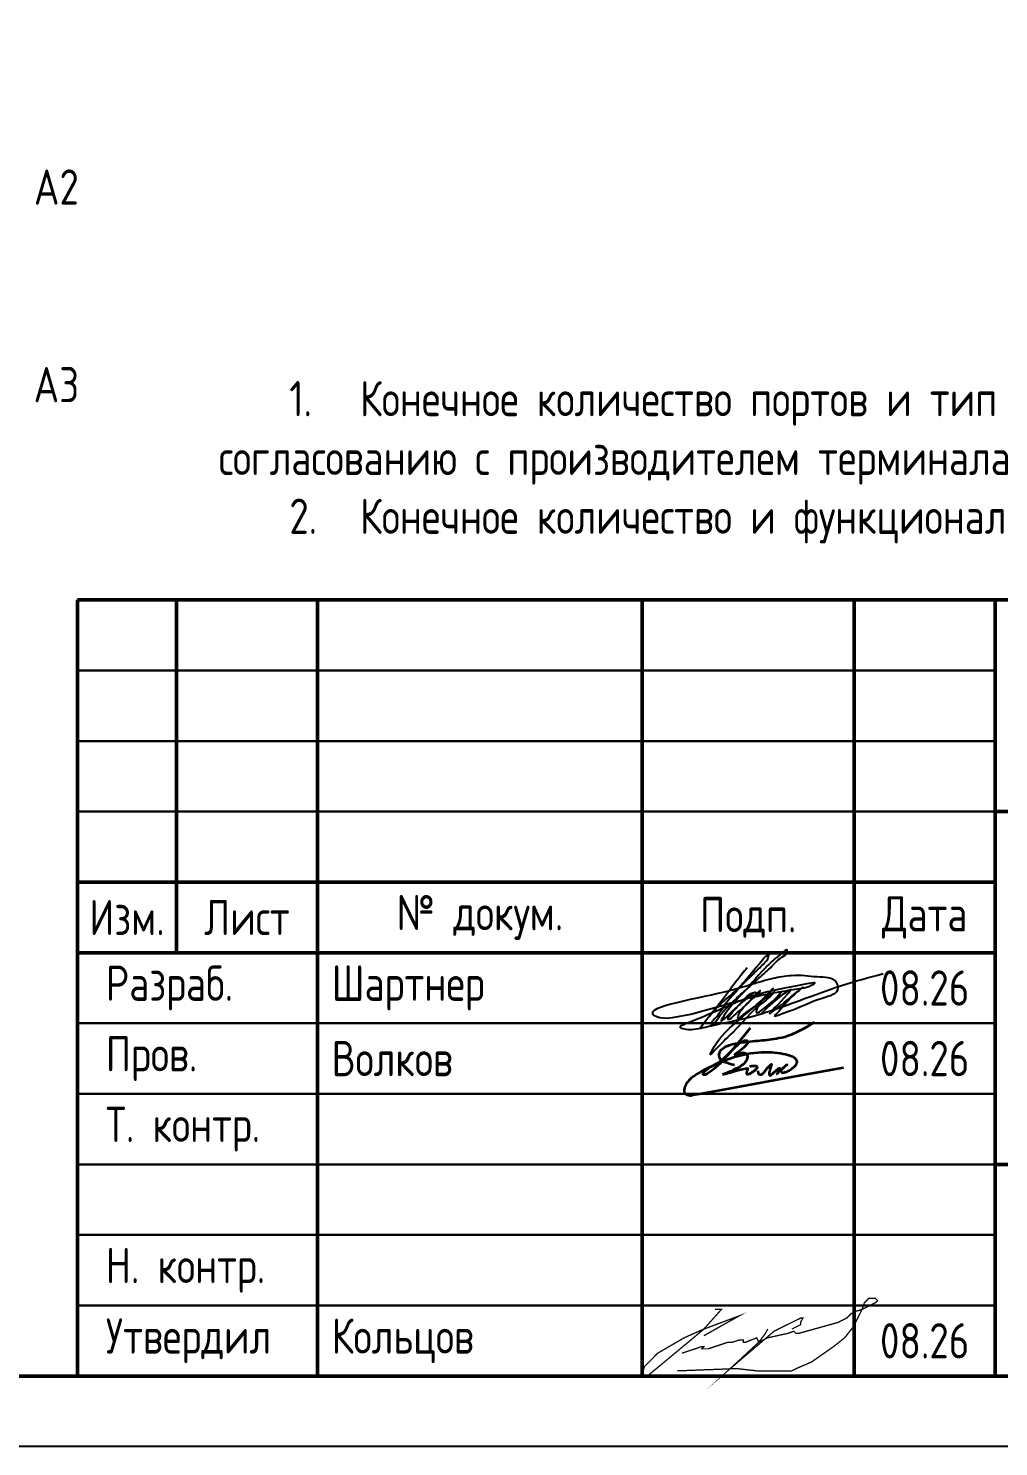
# Model space of a CAD drawing. Header units: millimetres. Extents: x -1050 to 7068, y 0 to 517.
# Drawn here: x 226.7 to 295.4, y 0 to 100.5 of the extents above; entities that cross this region are included whole.
import ezdxf

# ---------------------------------------------------------------- set-up
doc = ezdxf.new("R2010")
doc.units = ezdxf.units.MM
doc.styles.add('Gost_type_A', font='GOST_A.TTF')

# ---------------------------------------------------------------- blocks, each defined once
blk = doc.blocks.new('Формат_А3')
blk.add_lwpolyline([(-420, 297), (0, 297), (0, 0), (-420, 0)], close=True)
at = {"lineweight": 50}
blk.add_lwpolyline([(-400, 292), (-5, 292), (-5, 5), (-400, 5)], close=True, dxfattribs=at)
blk = doc.blocks.new('Штамп большой нижний')
at = {"lineweight": 50}
for points in [[(-185, 55), (-178, 55), (-178, 35), (-185, 35)], [(-178, 55), (-168, 55), (-168, 35), (-178, 35)], [(-168, 55), (-145, 55), (-145, 35), (-168, 35)], [(-145, 55), (-130, 55), (-130, 35), (-145, 35)], [(-130, 55), (-120, 55), (-120, 35), (-130, 35)], [(-120, 55), (0, 55), (0, 40), (-120, 40)], [(-120, 40), (-50, 40), (-50, 15), (-120, 15)], [(-185, 35), (-178, 35), (-178, 30), (-185, 30)], [(-178, 35), (-168, 35), (-168, 30), (-178, 30)], [(-168, 35), (-145, 35), (-145, 30), (-168, 30)], [(-145, 35), (-130, 35), (-130, 30), (-145, 30)], [(-130, 35), (-120, 35), (-120, 30), (-130, 30)], [(-185, 30), (-168, 30), (-168, 0), (-185, 0)], [(-168, 30), (-145, 30), (-145, 0), (-168, 0)], [(-145, 30), (-130, 30), (-130, 0), (-145, 0)], [(-130, 30), (-120, 30), (-120, 0), (-130, 0)], [(-120, 15), (-50, 15), (-50, 0), (-120, 0)]]:
    blk.add_lwpolyline(points, close=True, dxfattribs=at)
for points in [[(-185, 55), (-178, 55), (-178, 50), (-185, 50)], [(-178, 55), (-168, 55), (-168, 50), (-178, 50)], [(-168, 55), (-145, 55), (-145, 50), (-168, 50)], [(-145, 55), (-130, 55), (-130, 50), (-145, 50)], [(-130, 55), (-120, 55), (-120, 50), (-130, 50)], [(-185, 50), (-178, 50), (-178, 45), (-185, 45)], [(-178, 50), (-168, 50), (-168, 45), (-178, 45)], [(-168, 50), (-145, 50), (-145, 45), (-168, 45)], [(-145, 50), (-130, 50), (-130, 45), (-145, 45)], [(-130, 50), (-120, 50), (-120, 45), (-130, 45)], [(-185, 45), (-178, 45), (-178, 40), (-185, 40)], [(-178, 45), (-168, 45), (-168, 40), (-178, 40)], [(-168, 45), (-145, 45), (-145, 40), (-168, 40)], [(-145, 45), (-130, 45), (-130, 40), (-145, 40)], [(-130, 45), (-120, 45), (-120, 40), (-130, 40)], [(-185, 40), (-178, 40), (-178, 35), (-185, 35)], [(-178, 40), (-168, 40), (-168, 35), (-178, 35)], [(-168, 40), (-145, 40), (-145, 35), (-168, 35)], [(-145, 40), (-130, 40), (-130, 35), (-145, 35)], [(-130, 40), (-120, 40), (-120, 35), (-130, 35)], [(-185, 30), (-168, 30), (-168, 25), (-185, 25)], [(-168, 30), (-145, 30), (-145, 25), (-168, 25)], [(-145, 30), (-130, 30), (-130, 25), (-145, 25)], [(-130, 30), (-120, 30), (-120, 25), (-130, 25)], [(-185, 25), (-168, 25), (-168, 20), (-185, 20)], [(-168, 25), (-145, 25), (-145, 20), (-168, 20)], [(-145, 25), (-130, 25), (-130, 20), (-145, 20)], [(-130, 25), (-120, 25), (-120, 20), (-130, 20)], [(-185, 20), (-168, 20), (-168, 15), (-185, 15)], [(-168, 20), (-145, 20), (-145, 15), (-168, 15)], [(-145, 20), (-130, 20), (-130, 15), (-145, 15)], [(-130, 20), (-120, 20), (-120, 15), (-130, 15)], [(-185, 15), (-168, 15), (-168, 10), (-185, 10)], [(-168, 15), (-145, 15), (-145, 10), (-168, 10)], [(-145, 15), (-130, 15), (-130, 10), (-145, 10)], [(-130, 15), (-120, 15), (-120, 10), (-130, 10)], [(-185, 10), (-168, 10), (-168, 5), (-185, 5)], [(-168, 10), (-145, 10), (-145, 5), (-168, 5)], [(-145, 10), (-130, 10), (-130, 5), (-145, 5)], [(-130, 10), (-120, 10), (-120, 5), (-130, 5)], [(-185, 5), (-168, 5), (-168, 0), (-185, 0)], [(-168, 5), (-145, 5), (-145, 0), (-168, 0)], [(-145, 5), (-130, 5), (-130, 0), (-145, 0)], [(-130, 5), (-120, 5), (-120, 0), (-130, 0)]]:
    blk.add_lwpolyline(points, close=True)
at = {"char_height": 2.5, "style": 'Gost_type_A'}
for s, insert, width, attachment_point in [('Изм.', (-181.5, 32.5), 7, 5), ('Лист', (-173, 32.5), 10, 5), ('№ докум.', (-156.5, 32.5), 23, 5), ('Подп.', (-137.5, 32.5), 15, 5), ('Дата', (-125, 32.5), 10, 5), ('\\pxl0.8;Разраб.', (-185, 27.5), 17, 4), ('\\pxl0.8;Пров.', (-185, 22.5), 17, 4), ('\\pxl0.8;Т. контр.', (-185, 17.5), 17, 4), ('\\pxl0.8;Н. контр.', (-185, 7.5), 17, 4), ('\\pxl0.8;Утвердил', (-185, 2.5), 17, 4)]:
    blk.add_mtext(s, dxfattribs=dict(at, insert=insert, width=width, attachment_point=attachment_point))
blk = doc.blocks.new('Сотрудник 7_1')
at = {"lineweight": 35}
for points in [[(4.39, 2), (4.09, 2.07), (3.85, 2.15), (3.67, 2.21), (3.55, 2.27), (3.46, 2.33), (3.4, 2.39), (3.37, 2.44), (3.35, 2.5), (3.33, 2.55), (3.32, 2.61), (3.31, 2.66), (3.31, 2.72), (3.31, 2.77), (3.32, 2.83), (3.34, 2.89), (3.36, 2.94), (3.39, 2.99), (3.43, 3.05), (3.48, 3.1), (3.54, 3.15), (3.6, 3.2), (3.67, 3.24), (3.74, 3.29), (3.82, 3.33), (3.91, 3.37), (4.01, 3.4), (4.11, 3.44), (4.22, 3.47), (4.34, 3.5), (4.47, 3.53), (4.62, 3.56), (4.77, 3.58), (4.93, 3.61), (5.11, 3.63), (5.29, 3.65), (5.48, 3.67), (5.67, 3.69), (5.85, 3.71), (6.04, 3.72), (6.21, 3.74), (6.38, 3.76), (6.55, 3.77), (6.71, 3.79), (6.86, 3.81), (7.02, 3.83), (7.19, 3.86), (7.36, 3.89), (7.54, 3.92), (7.74, 3.96), (7.95, 4.01), (8.19, 4.09), (8.47, 4.19), (8.78, 4.33), (9.15, 4.51), (9.57, 4.74), (10.05, 5.03)], [(5.51, 4.62), (4.98, 3.97), (4.54, 3.43), (4.18, 3.01), (3.9, 2.68), (3.67, 2.43), (3.49, 2.24), (3.34, 2.09), (3.21, 1.97), (3.08, 1.86), (2.97, 1.76), (2.86, 1.67), (2.76, 1.6), (2.67, 1.53), (2.59, 1.47), (2.52, 1.42), (2.45, 1.38), (2.4, 1.35), (2.35, 1.33), (2.31, 1.31), (2.28, 1.3), (2.25, 1.3), (2.23, 1.3), (2.21, 1.31), (2.2, 1.31), (2.19, 1.33), (2.18, 1.34), (2.18, 1.36), (2.18, 1.38), (2.18, 1.4), (2.19, 1.42), (2.2, 1.45), (2.22, 1.48), (2.25, 1.51), (2.28, 1.55), (2.32, 1.59), (2.36, 1.63), (2.42, 1.67), (2.49, 1.72), (2.56, 1.78), (2.65, 1.84), (2.75, 1.9), (2.87, 1.97), (2.99, 2.04), (3.12, 2.12), (3.25, 2.21), (3.39, 2.3), (3.53, 2.41), (3.67, 2.52), (3.81, 2.64), (3.94, 2.77), (4.07, 2.9), (4.2, 3.03), (4.32, 3.15), (4.44, 3.27), (4.55, 3.37), (4.65, 3.46), (4.74, 3.54), (4.82, 3.6), (4.9, 3.64), (4.97, 3.68), (5.03, 3.7), (5.08, 3.72), (5.13, 3.73), (5.17, 3.73), (5.21, 3.73), (5.24, 3.73), (5.26, 3.73), (5.28, 3.72), (5.3, 3.71), (5.31, 3.7), (5.32, 3.68), (5.33, 3.66), (5.33, 3.64), (5.32, 3.61), (5.32, 3.58), (5.3, 3.54), (5.28, 3.5), (5.25, 3.46), (5.21, 3.41), (5.16, 3.36), (5.1, 3.3), (5.03, 3.23), (4.96, 3.17), (4.88, 3.1), (4.8, 3.04), (4.72, 2.98), (4.65, 2.92), (4.59, 2.87), (4.53, 2.83), (4.49, 2.8), (4.46, 2.77), (4.43, 2.76), (4.42, 2.75), (4.42, 2.74), (4.43, 2.75), (4.45, 2.75), (4.49, 2.76), (4.53, 2.78), (4.58, 2.8), (4.64, 2.82), (4.7, 2.84), (4.76, 2.85), (4.83, 2.86), (4.89, 2.87), (4.95, 2.88), (5.01, 2.87), (5.06, 2.87), (5.11, 2.85), (5.15, 2.84), (5.19, 2.81), (5.22, 2.78), (5.25, 2.75), (5.27, 2.72), (5.29, 2.68), (5.3, 2.63), (5.3, 2.59), (5.3, 2.54), (5.29, 2.49), (5.27, 2.44), (5.26, 2.38), (5.23, 2.33), (5.2, 2.28), (5.17, 2.22), (5.12, 2.17), (5.07, 2.11), (5, 2.05), (4.92, 1.99), (4.83, 1.93), (4.73, 1.86), (4.6, 1.79), (4.47, 1.72), (4.31, 1.65), (4.15, 1.57), (3.96, 1.49), (3.76, 1.41), (3.54, 1.32)], [(6.04, 1.58), (6.05, 1.53), (6.06, 1.49), (6.06, 1.46), (6.07, 1.43), (6.09, 1.4), (6.1, 1.38), (6.12, 1.36), (6.14, 1.35), (6.16, 1.33), (6.19, 1.33), (6.22, 1.33), (6.25, 1.33), (6.28, 1.33), (6.31, 1.34), (6.34, 1.36), (6.37, 1.38), (6.4, 1.4), (6.43, 1.43), (6.46, 1.46), (6.49, 1.5), (6.52, 1.53), (6.55, 1.57), (6.58, 1.62), (6.62, 1.66), (6.65, 1.71), (6.69, 1.75), (6.73, 1.8), (6.78, 1.84), (6.82, 1.88), (6.85, 1.92), (6.89, 1.95), (6.92, 1.98), (6.95, 2.01), (6.97, 2.03), (6.98, 2.05), (7, 2.06), (7, 2.06), (7.01, 2.06), (7.01, 2.05), (7, 2.03), (7, 2), (6.99, 1.96), (6.97, 1.93), (6.96, 1.88), (6.94, 1.83), (6.93, 1.79), (6.91, 1.74), (6.9, 1.69), (6.89, 1.64), (6.88, 1.6), (6.87, 1.56), (6.86, 1.53), (6.85, 1.49), (6.84, 1.46), (6.84, 1.43), (6.84, 1.41), (6.84, 1.38), (6.84, 1.36), (6.84, 1.35), (6.84, 1.33), (6.84, 1.32), (6.85, 1.31), (6.86, 1.3), (6.86, 1.29), (6.87, 1.29), (6.88, 1.28), (6.89, 1.28), (6.9, 1.27), (6.91, 1.27), (6.92, 1.27), (6.93, 1.28), (6.95, 1.28), (6.96, 1.29), (6.97, 1.29), (6.98, 1.3), (7, 1.32), (7.03, 1.34), (7.06, 1.37), (7.1, 1.41), (7.15, 1.45), (7.21, 1.5), (7.27, 1.56), (7.34, 1.62), (7.41, 1.68), (7.48, 1.73), (7.54, 1.77), (7.58, 1.79), (7.6, 1.79), (7.61, 1.77), (7.59, 1.72), (7.57, 1.67), (7.54, 1.61), (7.5, 1.54), (7.46, 1.48), (7.43, 1.43), (7.41, 1.4), (7.4, 1.38), (7.41, 1.38), (7.42, 1.4), (7.45, 1.43), (7.49, 1.48), (7.54, 1.53), (7.6, 1.59), (7.66, 1.66), (7.73, 1.72), (7.81, 1.79), (7.88, 1.85), (7.95, 1.9), (8.01, 1.95), (8.06, 1.99), (8.09, 2.01), (8.11, 2.02), (8.1, 2.02), (8.07, 1.99), (8.03, 1.96), (7.98, 1.91), (7.92, 1.86), (7.87, 1.81), (7.81, 1.76), (7.76, 1.71), (7.73, 1.67), (7.7, 1.64), (7.68, 1.61), (7.67, 1.58), (7.67, 1.56), (7.67, 1.54), (7.68, 1.53), (7.7, 1.51), (7.71, 1.5), (7.73, 1.49), (7.75, 1.48), (7.77, 1.48), (7.8, 1.47), (7.83, 1.47), (7.87, 1.48), (7.91, 1.48), (7.96, 1.5), (8.01, 1.51), (8.07, 1.53), (8.13, 1.55), (8.19, 1.58), (8.26, 1.62), (8.33, 1.66), (8.4, 1.71), (8.48, 1.76), (8.55, 1.82), (8.63, 1.89), (8.69, 1.95), (8.75, 2.02), (8.79, 2.1), (8.82, 2.17), (8.83, 2.24), (8.81, 2.31), (8.78, 2.37), (8.72, 2.44), (8.65, 2.5), (8.56, 2.56), (8.44, 2.61), (8.31, 2.66), (8.17, 2.71), (8, 2.75), (7.83, 2.78), (7.64, 2.81), (7.44, 2.84), (7.22, 2.86), (7, 2.88), (6.77, 2.88), (6.53, 2.89), (6.29, 2.88), (6.04, 2.87), (5.79, 2.84), (5.52, 2.81), (5.25, 2.77), (4.97, 2.71), (4.68, 2.64), (4.38, 2.55), (4.06, 2.44), (3.74, 2.32), (3.42, 2.2), (3.11, 2.06), (2.8, 1.92), (2.51, 1.78), (2.25, 1.65), (2.01, 1.52), (1.8, 1.4), (1.62, 1.29), (1.47, 1.18), (1.35, 1.09), (1.24, 0.99), (1.15, 0.91), (1.08, 0.82), (1.02, 0.74), (0.97, 0.65), (0.93, 0.57), (0.89, 0.49), (0.86, 0.41), (0.84, 0.34), (0.83, 0.27), (0.82, 0.21), (0.82, 0.15), (0.83, 0.11), (0.84, 0.07), (0.85, 0.04), (0.87, 0.01), (0.89, -0.01), (0.91, -0.03), (0.94, -0.05), (0.97, -0.07), (1, -0.08), (1.03, -0.1), (1.07, -0.11), (1.1, -0.12), (1.13, -0.13), (1.17, -0.14), (1.2, -0.15), (1.24, -0.15), (1.29, -0.15), (1.47, -0.12), (1.9, -0.04), (2.7, 0.1), (3.99, 0.34), (5.91, 0.69), (8.58, 1.18), (12.12, 1.82)], [(3.54, 1.32), (4.17, 1.5), (4.63, 1.63), (4.96, 1.71), (5.17, 1.76), (5.28, 1.77), (5.33, 1.76), (5.34, 1.73), (5.32, 1.7), (5.3, 1.66), (5.28, 1.62), (5.27, 1.58), (5.26, 1.55), (5.25, 1.51), (5.24, 1.48), (5.24, 1.45), (5.24, 1.42), (5.24, 1.4), (5.25, 1.39), (5.26, 1.37), (5.27, 1.36), (5.29, 1.36), (5.31, 1.36), (5.33, 1.36), (5.35, 1.36), (5.39, 1.37), (5.42, 1.38), (5.46, 1.4), (5.49, 1.41), (5.54, 1.43), (5.58, 1.45), (5.62, 1.48), (5.67, 1.51), (5.72, 1.54), (5.76, 1.57), (5.81, 1.61), (5.85, 1.64), (5.89, 1.68), (5.93, 1.72), (5.96, 1.75), (5.99, 1.78), (6, 1.81), (6.02, 1.83), (6.02, 1.86), (6.01, 1.87), (6, 1.89), (5.98, 1.9), (5.95, 1.91), (5.91, 1.92), (5.87, 1.92), (5.81, 1.92), (5.75, 1.92), (5.69, 1.92), (5.63, 1.91), (5.57, 1.9), (5.51, 1.89), (5.46, 1.88)]]:
    blk.add_lwpolyline(points, dxfattribs=at)

msp = doc.modelspace()

# ---------------------------------------------------------------- linework, layer by layer
at = {"const_width": 0.0934}
for points in [[(272.99, 6.62), (273.93, 6.93), (274.4, 7.09), (274.55, 7.09), (274.4, 6.93), (274.55, 6.93), (274.86, 6.93), (276.26, 7.4), (276.57, 7.4), (277.04, 7.55), (277.35, 7.55), (277.35, 7.4), (277.51, 7.4), (278.29, 7.71), (278.44, 7.4), (279.07, 7.71), (280.47, 8.02), (280.93, 8.18), (281.09, 8.02), (281.25, 8.02), (284.05, 8.8), (284.67, 9.11), (284.98, 9.42), (285.29, 9.58), (285.76, 9.73), (286.38, 10.04), (286.7, 10.2), (286.85, 10.35), (286.7, 10.51), (286.38, 10.51), (286.23, 10.51), (285.92, 10.2), (285.76, 9.73), (285.14, 8.49), (284.52, 7.71), (283.74, 7.09), (282.18, 6), (281.09, 5.53), (280.78, 5.37), (278.29, 5.37), (276.89, 5.53), (272.68, 5.37)], [(275.33, 9.73), (275.8, 9.73), (274.55, 8.33), (273.62, 7.55), (271.67, 5.93), (270.55, 5), (270.19, 5), (270.19, 5.22), (270.35, 5.68), (271.28, 6.62), (273.15, 7.71), (274.55, 8.33), (277.04, 9.26), (274.55, 7.86)], [(279.07, 8.33), (278.91, 8.02), (278.44, 7.4), (276.42, 5.53), (279.53, 8.18), (281.4, 9.11), (281.56, 9.11), (281.4, 8.8), (281.4, 8.64), (280.78, 8.33)]]:
    msp.add_lwpolyline(points, dxfattribs=at)
msp.add_spline([(277.62, 33.93), (277.24, 33.48), (277.05, 33.24), (276.91, 33.06), (276.47, 32.47), (276.36, 32.32), (275.12, 30.71), (274.26, 29.63), (275.32, 30.94), (276.29, 31.85), (277.51, 32.96), (278.24, 33.68), (278.93, 34.37), (279.11, 34.63), (279.15, 34.82), (278.46, 34.18), (277.32, 32.83), (277.1, 32.55), (276.04, 31.32), (275.42, 30.43), (275.08, 29.91), (275.08, 29.82), (275.38, 30.11), (276.01, 30.92), (276.76, 31.67), (277.8, 32.61), (278.32, 33.08), (279.26, 33.94), (280.07, 34.68), (280.44, 35.05), (280.44, 35.17), (280.11, 35.01), (279.04, 34.06), (277.35, 32.19), (276.09, 30.7), (275.77, 30.18), (276.97, 31.24), (278.06, 32.13), (278.19, 32.2), (278.26, 32.08), (278.11, 31.85), (277.08, 30.9), (276.55, 30.43), (276.34, 30.26), (276.27, 30.26), (276.35, 30.5), (276.99, 31.23), (277.21, 31.46), (278.16, 32.2), (278.21, 32.2), (278.21, 31.92), (278.45, 32.16), (277.16, 30.87), (276.95, 30.45), (276.95, 30.34), (277.17, 30.46), (278.31, 31.33), (279.4, 32.42), (276.64, 29.4), (275.49, 28.25), (275.02, 27.79), (275.31, 28.37), (276.73, 29.96), (278.29, 31.29), (279.57, 32.21), (278.66, 31.41), (278.27, 30.92), (278.27, 30.77), (278.59, 30.89), (280.03, 32.18), (278.61, 30.66), (280.24, 32.11), (280.74, 32.4), (280.46, 32.04), (279.21, 30.69), (281.55, 32.55), (280.49, 31.57), (279.65, 30.63), (279.57, 30.55), (280.17, 30.71), (280.92, 30.98), (282.94, 31.79), (284.07, 32.5), (283.95, 32.89), (282.58, 33.28), (281.7, 33.37), (280.74, 33.37), (279.45, 33.17), (275.99, 32.21), (271.21, 30.48), (271.44, 30.41), (272.32, 30.41), (276.45, 31.44), (281.01, 32.41), (282.33, 32.78), (282.42, 32.84), (281.96, 32.81), (277.33, 31.67), (273.23, 29.95), (272.86, 29.75), (273.46, 29.56), (273.69, 29.56), (274.99, 29.81), (277.96, 30.48), (279.93, 31.11), (282.18, 31.93), (284.24, 32.66), (287.25, 33.52)], degree=3)

# ---------------------------------------------------------------- block references
for name, p in [('Формат_А3', (420.19, 0)), ('Штамп большой нижний', (415.19, 5)), ('Сотрудник 7_1', (272.33, 25.04))]:
    msp.add_blockref(name, p)

# ---------------------------------------------------------------- texts
at = {"char_height": 2.5, "width": 35, "attachment_point": 8, "line_spacing_factor": 0.9, "style": 'Gost_type_A'}
for s, insert in [('A2', (228.69, 88)), ('A3', (228.69, 74))]:
    msp.add_mtext(s, dxfattribs=dict(at, insert=insert))
at = {"char_height": 2.5, "style": 'Gost_type_A'}
for s, insert, width, attachment_point in [('\\A1;\\P\\P\\pxi2,t4;1.^IКонечное количество портов и тип интерфейсов определяется проектным решением и кодом заказа терминала/шкафа, по согласованию с производителем терминала/шкафа.\\P2.^IКонечное количество и функциональное назначение электронных клавиш ИЭУ определяется типом шкафа и проектным решением.', (240.19, 64), 175, 7), ('Шартнер', (248.19, 32.5), 22, 4), ('08.26', (290.19, 32.5), 10, 5), ('Волков', (248.19, 27.5), 22, 4), ('08.26', (290.19, 27.5), 10, 5), ('Кольцов', (248.19, 7.5), 22, 4), ('08.26', (290.19, 7.5), 10, 5)]:
    msp.add_mtext(s, dxfattribs=dict(at, insert=insert, width=width, attachment_point=attachment_point))

doc.saveas('drawing.dxf')
